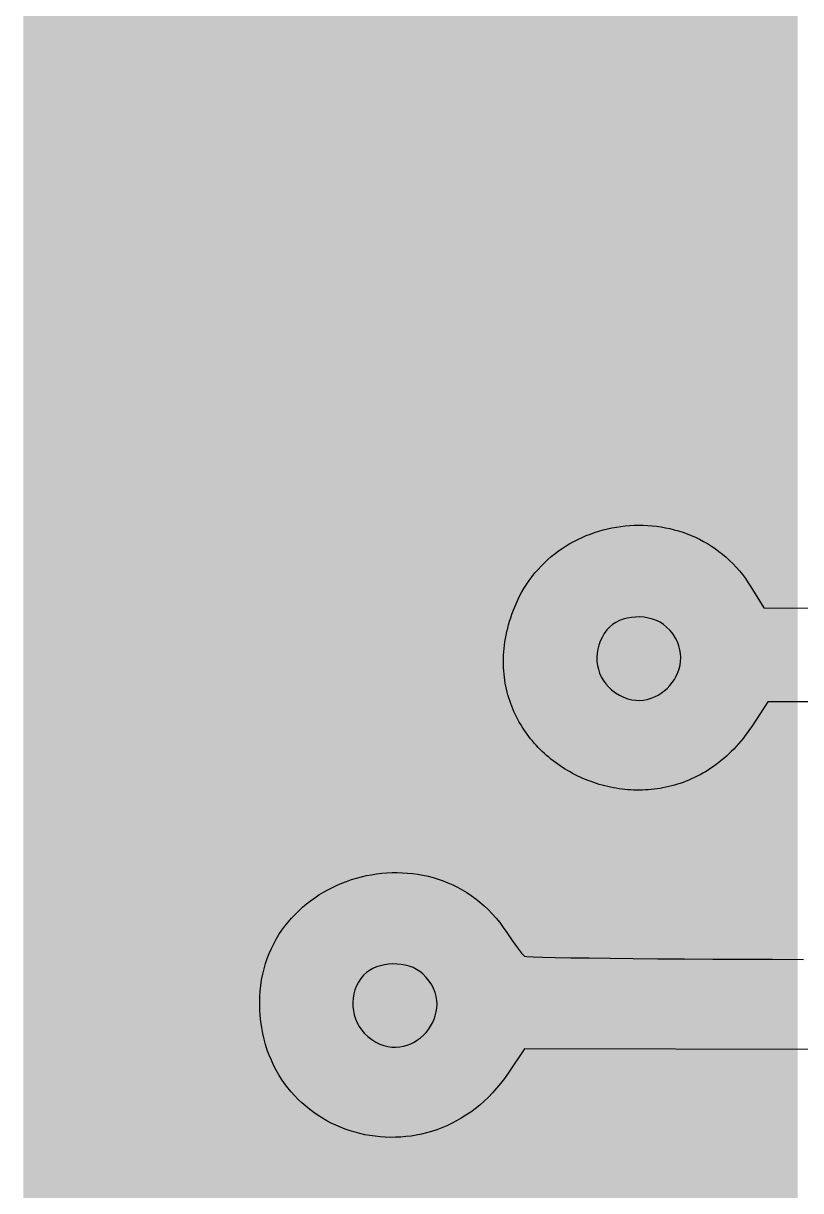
# Model space of a CAD drawing. Header units: inches. Extents: x -14 to 338, y 0 to 125.
# Drawn here: x 11.709 to 14.721, y 54.718 to 59.243 of the extents above; entities that cross this region are included whole.
import ezdxf

# ---------------------------------------------------------------- set-up
doc = ezdxf.new("R2010")
doc.units = ezdxf.units.IN
doc.layers.add('Bottom Layer', color=5, linetype='Continuous')
doc.layers.add('Top Overlay', color=2, linetype='Continuous')

# ---------------------------------------------------------------- blocks, each defined once
blk = doc.blocks.new('IMPORTED_IMAGE_B_3')
at = {"layer": 'Top Overlay'}
for p, q in [((1.2647, -7.6039), (1.281, -7.5975)), ((1.281, -7.5975), (1.2974, -7.5917)), ((1.2974, -7.5917), (1.314, -7.5864)), ((1.314, -7.5864), (1.3308, -7.5817)), ((1.3308, -7.5817), (1.3477, -7.5775)), ((1.3477, -7.5775), (1.3647, -7.5738)), ((1.3647, -7.5738), (1.3819, -7.5707)), ((1.3819, -7.5707), (1.3991, -7.5681)), ((1.3991, -7.5681), (1.4164, -7.5661)), ((1.4164, -7.5661), (1.4337, -7.5647)), ((1.4337, -7.5647), (1.4511, -7.5638)), ((1.4511, -7.5638), (1.4685, -7.5634)), ((1.4685, -7.5634), (1.4858, -7.5636)), ((1.4858, -7.5636), (1.5032, -7.5644)), ((1.5032, -7.5644), (1.5206, -7.5657)), ((1.5206, -7.5657), (1.5378, -7.5676)), ((1.5378, -7.5676), (1.5551, -7.5701)), ((1.5551, -7.5701), (1.5722, -7.5731)), ((1.5722, -7.5731), (1.5892, -7.5767)), ((1.5892, -7.5767), (1.6061, -7.5809)), ((1.6061, -7.5809), (1.6229, -7.5856)), ((1.6229, -7.5856), (1.6395, -7.5909)), ((1.6395, -7.5909), (1.656, -7.5968)), ((1.656, -7.5968), (1.6722, -7.6032)), ((1.1721, -7.6533), (1.1868, -7.6437)), ((1.1868, -7.6437), (1.2019, -7.6347)), ((1.2019, -7.6347), (1.2172, -7.6262)), ((1.2172, -7.6262), (1.2328, -7.6182)), ((1.2328, -7.6182), (1.2487, -7.6108)), ((1.2487, -7.6108), (1.2647, -7.6039)), ((1.6722, -7.6032), (1.6883, -7.6103)), ((1.6883, -7.6103), (1.7041, -7.6179)), ((1.7041, -7.6179), (1.7197, -7.6261)), ((1.7197, -7.6261), (1.735, -7.6348)), ((1.735, -7.6348), (1.7501, -7.6442)), ((1.7501, -7.6442), (1.7649, -7.6541)), ((1.1162, -7.6967), (1.1297, -7.6851)), ((1.1297, -7.6851), (1.1435, -7.6739)), ((1.1435, -7.6739), (1.1576, -7.6633)), ((1.1576, -7.6633), (1.1721, -7.6533)), ((1.7649, -7.6541), (1.7793, -7.6647)), ((1.7793, -7.6647), (1.7935, -7.6758)), ((1.7935, -7.6758), (1.8073, -7.6875)), ((1.8073, -7.6875), (1.8207, -7.6998)), ((1.0664, -7.7485), (1.0782, -7.7348)), ((1.0782, -7.7348), (1.0905, -7.7216)), ((1.0905, -7.7216), (1.1032, -7.7089)), ((1.1032, -7.7089), (1.1162, -7.6967)), ((1.8207, -7.6998), (1.8338, -7.7127)), ((1.8338, -7.7127), (1.8465, -7.7262)), ((1.8465, -7.7262), (1.8587, -7.7403)), ((1.0336, -7.7927), (1.0441, -7.7775)), ((1.0441, -7.7775), (1.055, -7.7627)), ((1.055, -7.7627), (1.0664, -7.7485)), ((1.8587, -7.7403), (1.8706, -7.755)), ((1.8706, -7.755), (1.882, -7.7703)), ((1.882, -7.7703), (1.8929, -7.7862)), ((1.0053, -7.8415), (1.0142, -7.8248)), ((1.0142, -7.8248), (1.0237, -7.8085)), ((1.0237, -7.8085), (1.0336, -7.7927)), ((1.8929, -7.7862), (1.9034, -7.8027)), ((1.9034, -7.8027), (1.9525, -7.8835)), ((0.9891, -7.8766), (0.9969, -7.8588)), ((0.9969, -7.8588), (1.0053, -7.8415)), ((0.9723, -7.9222), (0.9769, -7.9086)), ((0.9769, -7.9086), (0.9819, -7.8949)), ((0.9819, -7.8949), (0.9891, -7.8766)), ((1.9525, -7.8835), (3.0152, -7.8887)), ((0.9576, -7.9759), (0.9608, -7.9626)), ((0.9608, -7.9626), (0.9643, -7.9492)), ((0.9643, -7.9492), (0.9681, -7.9357)), ((0.9681, -7.9357), (0.9723, -7.9222)), ((1.3552, -7.9581), (1.3453, -7.9691)), ((1.3667, -7.9485), (1.3552, -7.9581)), ((1.3552, -7.9581), (1.3552, -7.9581)), ((1.3795, -7.9403), (1.3667, -7.9485)), ((1.3667, -7.9485), (1.3667, -7.9485)), ((1.3934, -7.9333), (1.3795, -7.9403)), ((1.3795, -7.9403), (1.3795, -7.9403)), ((1.4082, -7.9277), (1.3934, -7.9333)), ((1.3934, -7.9333), (1.3934, -7.9333)), ((1.4238, -7.9235), (1.4082, -7.9277)), ((1.4082, -7.9277), (1.4082, -7.9277)), ((1.4399, -7.9207), (1.4238, -7.9235)), ((1.4238, -7.9235), (1.4238, -7.9235)), ((1.4563, -7.9192), (1.4399, -7.9207)), ((1.4399, -7.9207), (1.4399, -7.9207)), ((1.4729, -7.9191), (1.4563, -7.9192)), ((1.4563, -7.9192), (1.4563, -7.9192)), ((1.4894, -7.9204), (1.4729, -7.9191)), ((1.4729, -7.9191), (1.4729, -7.9191)), ((1.5057, -7.9231), (1.4894, -7.9204)), ((1.4894, -7.9204), (1.4894, -7.9204)), ((1.5216, -7.9272), (1.5057, -7.9231)), ((1.5057, -7.9231), (1.5057, -7.9231)), ((1.5368, -7.9328), (1.5216, -7.9272)), ((1.5216, -7.9272), (1.5216, -7.9272)), ((1.5511, -7.9397), (1.5368, -7.9328)), ((1.5368, -7.9328), (1.5368, -7.9328)), ((1.5644, -7.9482), (1.5511, -7.9397)), ((1.5511, -7.9397), (1.5511, -7.9397)), ((1.5765, -7.958), (1.5644, -7.9482)), ((1.5644, -7.9482), (1.5644, -7.9482)), ((1.59, -7.9719), (1.5765, -7.958)), ((1.5765, -7.958), (1.5765, -7.958)), ((0.9502, -8.0153), (0.9523, -8.0022)), ((0.9523, -8.0022), (0.9548, -7.9891)), ((0.9548, -7.9891), (0.9576, -7.9759)), ((1.3264, -7.9981), (1.3193, -8.0132)), ((1.3351, -7.9833), (1.3264, -7.9981)), ((1.3264, -7.9981), (1.3264, -7.9981)), ((1.3453, -7.9691), (1.3351, -7.9833)), ((1.3351, -7.9833), (1.3351, -7.9833)), ((1.3453, -7.9691), (1.3453, -7.9691)), ((1.6014, -7.9861), (1.59, -7.9719)), ((1.59, -7.9719), (1.59, -7.9719)), ((1.6109, -8.0007), (1.6014, -7.9861)), ((1.6014, -7.9861), (1.6014, -7.9861)), ((1.6185, -8.0156), (1.6109, -8.0007)), ((1.6109, -8.0007), (1.6109, -8.0007)), ((0.945, -8.0665), (0.9458, -8.0538)), ((0.9458, -8.0538), (0.9469, -8.0411)), ((0.9469, -8.0411), (0.9484, -8.0282)), ((0.9484, -8.0282), (0.9502, -8.0153)), ((1.3096, -8.0442), (1.3071, -8.0599)), ((1.3137, -8.0286), (1.3096, -8.0442)), ((1.3096, -8.0442), (1.3096, -8.0442)), ((1.3193, -8.0132), (1.3137, -8.0286)), ((1.3137, -8.0286), (1.3137, -8.0286)), ((1.3193, -8.0132), (1.3193, -8.0132)), ((1.6243, -8.0307), (1.6185, -8.0156)), ((1.6185, -8.0156), (1.6185, -8.0156)), ((1.6283, -8.0459), (1.6243, -8.0307)), ((1.6243, -8.0307), (1.6243, -8.0307)), ((1.6307, -8.0611), (1.6283, -8.0459)), ((1.6283, -8.0459), (1.6283, -8.0459)), ((0.9443, -8.0915), (0.9445, -8.0791)), ((0.9444, -8.1039), (0.9443, -8.0915)), ((0.9445, -8.0791), (0.945, -8.0665)), ((1.3071, -8.0599), (1.3061, -8.0757)), ((1.3061, -8.0757), (1.3061, -8.0757)), ((1.3061, -8.0757), (1.3066, -8.0913)), ((1.3066, -8.0913), (1.3066, -8.0913)), ((1.3066, -8.0913), (1.3085, -8.1067)), ((1.3071, -8.0599), (1.3071, -8.0599)), ((1.6285, -8.106), (1.6307, -8.0912)), ((1.6315, -8.0762), (1.6307, -8.0611)), ((1.6307, -8.0611), (1.6307, -8.0611)), ((1.6307, -8.0912), (1.6315, -8.0762)), ((1.6307, -8.0912), (1.6307, -8.0912)), ((1.6315, -8.0762), (1.6315, -8.0762)), ((0.9449, -8.1161), (0.9444, -8.1039)), ((0.9456, -8.1283), (0.9449, -8.1161)), ((0.9466, -8.1403), (0.9456, -8.1283)), ((0.948, -8.1523), (0.9466, -8.1403)), ((1.3085, -8.1067), (1.3085, -8.1067)), ((1.3085, -8.1067), (1.312, -8.1219)), ((1.312, -8.1219), (1.312, -8.1219)), ((1.312, -8.1219), (1.3169, -8.1366)), ((1.3169, -8.1366), (1.3169, -8.1366)), ((1.3169, -8.1366), (1.3233, -8.1509)), ((1.6139, -8.1481), (1.62, -8.1345)), ((1.62, -8.1345), (1.6249, -8.1204)), ((1.62, -8.1345), (1.62, -8.1345)), ((1.6249, -8.1204), (1.6285, -8.106)), ((1.6249, -8.1204), (1.6249, -8.1204)), ((1.6285, -8.106), (1.6285, -8.106)), ((0.9496, -8.1641), (0.948, -8.1523)), ((0.9515, -8.1758), (0.9496, -8.1641)), ((0.9536, -8.1873), (0.9515, -8.1758)), ((0.9561, -8.1988), (0.9536, -8.1873)), ((1.3233, -8.1509), (1.3233, -8.1509)), ((1.3233, -8.1509), (1.3312, -8.1646)), ((1.3312, -8.1646), (1.3312, -8.1646)), ((1.3312, -8.1646), (1.3405, -8.1776)), ((1.3405, -8.1776), (1.3405, -8.1776)), ((1.3405, -8.1776), (1.3513, -8.1898)), ((1.5787, -8.1958), (1.589, -8.185)), ((1.589, -8.185), (1.5983, -8.1734)), ((1.589, -8.185), (1.589, -8.185)), ((1.5983, -8.1734), (1.6067, -8.161)), ((1.5983, -8.1734), (1.5983, -8.1734)), ((1.6067, -8.161), (1.6139, -8.1481)), ((1.6067, -8.161), (1.6067, -8.161)), ((1.6139, -8.1481), (1.6139, -8.1481)), ((0.9588, -8.2101), (0.9561, -8.1988)), ((0.9618, -8.2213), (0.9588, -8.2101)), ((0.9651, -8.2324), (0.9618, -8.2213)), ((0.9686, -8.2434), (0.9651, -8.2324)), ((1.3513, -8.1898), (1.3513, -8.1898)), ((1.3513, -8.1898), (1.3635, -8.2012)), ((1.3635, -8.2012), (1.3635, -8.2012)), ((1.3635, -8.2012), (1.3788, -8.2129)), ((1.3788, -8.2129), (1.3788, -8.2129)), ((1.3788, -8.2129), (1.3943, -8.2225)), ((1.3943, -8.2225), (1.3943, -8.2225)), ((1.3943, -8.2225), (1.41, -8.2301)), ((1.41, -8.2301), (1.41, -8.2301)), ((1.41, -8.2301), (1.4256, -8.2358)), ((1.5017, -8.2384), (1.516, -8.2344)), ((1.516, -8.2344), (1.5298, -8.229)), ((1.516, -8.2344), (1.516, -8.2344)), ((1.5298, -8.229), (1.5431, -8.2223)), ((1.5298, -8.229), (1.5298, -8.229)), ((1.5431, -8.2223), (1.5557, -8.2145)), ((1.5431, -8.2223), (1.5431, -8.2223)), ((1.5557, -8.2145), (1.5676, -8.2057)), ((1.5557, -8.2145), (1.5557, -8.2145)), ((1.5676, -8.2057), (1.5787, -8.1958)), ((1.5676, -8.2057), (1.5676, -8.2057)), ((1.5787, -8.1958), (1.5787, -8.1958)), ((0.9723, -8.2542), (0.9686, -8.2434)), ((0.9763, -8.2649), (0.9723, -8.2542)), ((0.9806, -8.2755), (0.9763, -8.2649)), ((0.9851, -8.2859), (0.9806, -8.2755)), ((1.4256, -8.2358), (1.4256, -8.2358)), ((1.4256, -8.2358), (1.4412, -8.2397)), ((1.4412, -8.2397), (1.4412, -8.2397)), ((1.4412, -8.2397), (1.4567, -8.2418)), ((1.4567, -8.2418), (1.4567, -8.2418)), ((1.4567, -8.2418), (1.472, -8.2422)), ((1.472, -8.2422), (1.487, -8.2411)), ((1.472, -8.2422), (1.472, -8.2422)), ((1.487, -8.2411), (1.5017, -8.2384)), ((1.487, -8.2411), (1.487, -8.2411)), ((1.5017, -8.2384), (1.5017, -8.2384)), ((1.969, -8.2482), (1.9062, -8.3432)), ((3.7236, -8.2482), (1.969, -8.2482)), ((0.9899, -8.2962), (0.9851, -8.2859)), ((0.9948, -8.3063), (0.9899, -8.2962)), ((1, -8.3163), (0.9948, -8.3063)), ((1.0055, -8.3262), (1, -8.3163)), ((1.0111, -8.3359), (1.0055, -8.3262)), ((1.017, -8.3455), (1.0111, -8.3359)), ((1.0231, -8.3549), (1.017, -8.3455)), ((1.0294, -8.3642), (1.0231, -8.3549)), ((1.0359, -8.3733), (1.0294, -8.3642)), ((1.8897, -8.3671), (1.8812, -8.3785)), ((1.898, -8.3553), (1.8897, -8.3671)), ((1.9062, -8.3432), (1.898, -8.3553)), ((1.0425, -8.3822), (1.0359, -8.3733)), ((1.0494, -8.391), (1.0425, -8.3822)), ((1.0565, -8.3996), (1.0494, -8.391)), ((1.0638, -8.4081), (1.0565, -8.3996)), ((1.0712, -8.4164), (1.0638, -8.4081)), ((1.8547, -8.411), (1.8456, -8.4211)), ((1.8637, -8.4005), (1.8547, -8.411)), ((1.8725, -8.3897), (1.8637, -8.4005)), ((1.8812, -8.3785), (1.8725, -8.3897)), ((1.0789, -8.4246), (1.0712, -8.4164)), ((1.0867, -8.4325), (1.0789, -8.4246)), ((1.0947, -8.4403), (1.0867, -8.4325)), ((1.1028, -8.448), (1.0947, -8.4403)), ((1.1111, -8.4554), (1.1028, -8.448)), ((1.1196, -8.4627), (1.1111, -8.4554)), ((1.8079, -8.4586), (1.7982, -8.4672)), ((1.8175, -8.4497), (1.8079, -8.4586)), ((1.827, -8.4405), (1.8175, -8.4497)), ((1.8364, -8.431), (1.827, -8.4405)), ((1.8456, -8.4211), (1.8364, -8.431)), ((1.1282, -8.4698), (1.1196, -8.4627)), ((1.137, -8.4767), (1.1282, -8.4698)), ((1.1459, -8.4834), (1.137, -8.4767)), ((1.1549, -8.49), (1.1459, -8.4834)), ((1.1641, -8.4963), (1.1549, -8.49)), ((1.1735, -8.5025), (1.1641, -8.4963)), ((1.1829, -8.5085), (1.1735, -8.5025)), ((1.7478, -8.5056), (1.7375, -8.5123)), ((1.7581, -8.4985), (1.7478, -8.5056)), ((1.7683, -8.4911), (1.7581, -8.4985)), ((1.7783, -8.4835), (1.7683, -8.4911)), ((1.7883, -8.4755), (1.7783, -8.4835)), ((1.7982, -8.4672), (1.7883, -8.4755)), ((1.1925, -8.5143), (1.1829, -8.5085)), ((1.2022, -8.5199), (1.1925, -8.5143)), ((1.212, -8.5253), (1.2022, -8.5199)), ((1.2219, -8.5305), (1.212, -8.5253)), ((1.232, -8.5355), (1.2219, -8.5305)), ((1.2421, -8.5402), (1.232, -8.5355)), ((1.2523, -8.5448), (1.2421, -8.5402)), ((1.2627, -8.5492), (1.2523, -8.5448)), ((1.2731, -8.5534), (1.2627, -8.5492)), ((1.6626, -8.5515), (1.6517, -8.5559)), ((1.6735, -8.5468), (1.6626, -8.5515)), ((1.6844, -8.5418), (1.6735, -8.5468)), ((1.6952, -8.5364), (1.6844, -8.5418)), ((1.7059, -8.5309), (1.6952, -8.5364)), ((1.7165, -8.525), (1.7059, -8.5309)), ((1.727, -8.5188), (1.7165, -8.525)), ((1.7375, -8.5123), (1.727, -8.5188)), ((1.2836, -8.5573), (1.2731, -8.5534)), ((1.2942, -8.5611), (1.2836, -8.5573)), ((1.3049, -8.5646), (1.2942, -8.5611)), ((1.3156, -8.5679), (1.3049, -8.5646)), ((1.3264, -8.571), (1.3156, -8.5679)), ((1.3373, -8.5739), (1.3264, -8.571)), ((1.3483, -8.5765), (1.3373, -8.5739)), ((1.3593, -8.5789), (1.3483, -8.5765)), ((1.3703, -8.5811), (1.3593, -8.5789)), ((1.3814, -8.5831), (1.3703, -8.5811)), ((1.3926, -8.5848), (1.3814, -8.5831)), ((1.4038, -8.5863), (1.3926, -8.5848)), ((1.415, -8.5876), (1.4038, -8.5863)), ((1.4262, -8.5886), (1.415, -8.5876)), ((1.4375, -8.5894), (1.4262, -8.5886)), ((1.4488, -8.5899), (1.4375, -8.5894)), ((1.4602, -8.5902), (1.4488, -8.5899)), ((1.4715, -8.5903), (1.4602, -8.5902)), ((1.4829, -8.5901), (1.4715, -8.5903)), ((1.4942, -8.5896), (1.4829, -8.5901)), ((1.5056, -8.5889), (1.4942, -8.5896)), ((1.517, -8.588), (1.5056, -8.5889)), ((1.5283, -8.5868), (1.517, -8.588)), ((1.5397, -8.5853), (1.5283, -8.5868)), ((1.551, -8.5836), (1.5397, -8.5853)), ((1.5623, -8.5816), (1.551, -8.5836)), ((1.5736, -8.5793), (1.5623, -8.5816)), ((1.5849, -8.5768), (1.5736, -8.5793)), ((1.5961, -8.574), (1.5849, -8.5768)), ((1.6073, -8.5709), (1.5961, -8.574)), ((1.6185, -8.5676), (1.6073, -8.5709)), ((1.6296, -8.564), (1.6185, -8.5676)), ((1.6407, -8.5601), (1.6296, -8.564)), ((1.6517, -8.5559), (1.6407, -8.5601)), ((0.453, -8.915), (0.4729, -8.9126)), ((0.4729, -8.9126), (0.4929, -8.9109)), ((0.4929, -8.9109), (0.5129, -8.91)), ((0.5129, -8.91), (0.5329, -8.9098)), ((0.5329, -8.9098), (0.553, -8.9103)), ((0.553, -8.9103), (0.573, -8.9115)), ((0.573, -8.9115), (0.5929, -8.9136)), ((0.5929, -8.9136), (0.6128, -8.9163)), ((0.2817, -8.9673), (0.2998, -8.9589)), ((0.2998, -8.9589), (0.3182, -8.951)), ((0.3182, -8.951), (0.3368, -8.9438)), ((0.3368, -8.9438), (0.3557, -8.9373)), ((0.3557, -8.9373), (0.3748, -8.9315)), ((0.3748, -8.9315), (0.3941, -8.9263)), ((0.3941, -8.9263), (0.4136, -8.9218)), ((0.4136, -8.9218), (0.4333, -8.9181)), ((0.4333, -8.9181), (0.453, -8.915)), ((0.6128, -8.9163), (0.6326, -8.9199)), ((0.6326, -8.9199), (0.6523, -8.9242)), ((0.6523, -8.9242), (0.6718, -8.9293)), ((0.6718, -8.9293), (0.6912, -8.9351)), ((0.6912, -8.9351), (0.7103, -8.9418)), ((0.7103, -8.9418), (0.7293, -8.9493)), ((0.7293, -8.9493), (0.7479, -8.9575)), ((0.7479, -8.9575), (0.7663, -8.9666)), ((0.213, -9.0076), (0.2296, -8.9966)), ((0.2296, -8.9966), (0.2466, -8.9862)), ((0.2466, -8.9862), (0.264, -8.9765)), ((0.264, -8.9765), (0.2817, -8.9673)), ((0.7663, -8.9666), (0.7845, -8.9765)), ((0.7845, -8.9765), (0.8022, -8.9873)), ((0.8022, -8.9873), (0.8197, -8.9988)), ((0.8197, -8.9988), (0.8367, -9.0112)), ((0.1512, -9.0577), (0.1659, -9.0443)), ((0.1659, -9.0443), (0.1812, -9.0315)), ((0.1812, -9.0315), (0.1969, -9.0193)), ((0.1969, -9.0193), (0.213, -9.0076)), ((0.8367, -9.0112), (0.8534, -9.0245)), ((0.8534, -9.0245), (0.8697, -9.0386)), ((0.8697, -9.0386), (0.8855, -9.0536)), ((0.1102, -9.1015), (0.1233, -9.0863)), ((0.1233, -9.0863), (0.137, -9.0718)), ((0.137, -9.0718), (0.1512, -9.0577)), ((0.8855, -9.0536), (0.9008, -9.0695)), ((0.9008, -9.0695), (0.9156, -9.0862)), ((0.9156, -9.0862), (0.9299, -9.1039)), ((0.0747, -9.1503), (0.0859, -9.1335)), ((0.0859, -9.1335), (0.0978, -9.1172)), ((0.0978, -9.1172), (0.1102, -9.1015)), ((0.9299, -9.1039), (0.9437, -9.1224)), ((0.9437, -9.1224), (0.9568, -9.1418)), ((0.0544, -9.1856), (0.0642, -9.1677)), ((0.0642, -9.1677), (0.0747, -9.1503)), ((0.9568, -9.1418), (0.978, -9.1732)), ((0.978, -9.1732), (0.9981, -9.201)), ((0.0294, -9.2425), (0.037, -9.223)), ((0.037, -9.223), (0.0453, -9.204)), ((0.0453, -9.204), (0.0544, -9.1856)), ((0.9981, -9.201), (1.0148, -9.222)), ((1.0148, -9.222), (1.0259, -9.2334)), ((0.0167, -9.2829), (0.0227, -9.2624)), ((0.0227, -9.2624), (0.0294, -9.2425)), ((0.4674, -9.271), (0.4524, -9.2758)), ((0.483, -9.2675), (0.4674, -9.271)), ((0.4674, -9.271), (0.4674, -9.271)), ((0.4991, -9.2652), (0.483, -9.2675)), ((0.483, -9.2675), (0.483, -9.2675)), ((0.5154, -9.2642), (0.4991, -9.2652)), ((0.4991, -9.2652), (0.4991, -9.2652)), ((0.5318, -9.2645), (0.5154, -9.2642)), ((0.5154, -9.2642), (0.5154, -9.2642)), ((0.5481, -9.266), (0.5318, -9.2645)), ((0.5318, -9.2645), (0.5318, -9.2645)), ((0.564, -9.2688), (0.5481, -9.266)), ((0.5481, -9.266), (0.5481, -9.266)), ((0.5794, -9.2729), (0.564, -9.2688)), ((0.564, -9.2688), (0.564, -9.2688)), ((0.5941, -9.2783), (0.5794, -9.2729)), ((0.5794, -9.2729), (0.5794, -9.2729)), ((1.0259, -9.2334), (1.0354, -9.2348)), ((1.0354, -9.2348), (1.059, -9.2362)), ((1.059, -9.2362), (1.096, -9.2375)), ((1.096, -9.2375), (1.1452, -9.2387)), ((1.1452, -9.2387), (1.2058, -9.2399)), ((1.2058, -9.2399), (1.2768, -9.2409)), ((1.2768, -9.2409), (1.3573, -9.2419)), ((1.3573, -9.2419), (1.4464, -9.2428)), ((1.4464, -9.2428), (1.543, -9.2436)), ((1.543, -9.2436), (1.6463, -9.2443)), ((1.6463, -9.2443), (1.7553, -9.2449)), ((1.7553, -9.2449), (1.8691, -9.2455)), ((1.8691, -9.2455), (1.9867, -9.2459)), ((1.9867, -9.2459), (2.1072, -9.2463)), ((0.0075, -9.3253), (0.0117, -9.3039)), ((0.0117, -9.3039), (0.0167, -9.2829)), ((0.3917, -9.3204), (0.3824, -9.3343)), ((0.4025, -9.3075), (0.3917, -9.3204)), ((0.3917, -9.3204), (0.3917, -9.3204)), ((0.4131, -9.2977), (0.4025, -9.3075)), ((0.4025, -9.3075), (0.4025, -9.3075)), ((0.425, -9.2892), (0.4131, -9.2977)), ((0.4131, -9.2977), (0.4131, -9.2977)), ((0.4382, -9.2819), (0.425, -9.2892)), ((0.425, -9.2892), (0.425, -9.2892)), ((0.4524, -9.2758), (0.4382, -9.2819)), ((0.4382, -9.2819), (0.4382, -9.2819)), ((0.4524, -9.2758), (0.4524, -9.2758)), ((0.6078, -9.285), (0.5941, -9.2783)), ((0.5941, -9.2783), (0.5941, -9.2783)), ((0.6205, -9.293), (0.6078, -9.285)), ((0.6078, -9.285), (0.6078, -9.285)), ((0.6319, -9.3023), (0.6205, -9.293)), ((0.6205, -9.293), (0.6205, -9.293)), ((0.6454, -9.3161), (0.6319, -9.3023)), ((0.6319, -9.3023), (0.6319, -9.3023)), ((0.6568, -9.3303), (0.6454, -9.3161)), ((0.6454, -9.3161), (0.6454, -9.3161)), ((0.0018, -9.3697), (0.0042, -9.3473)), ((0.0042, -9.3473), (0.0075, -9.3253)), ((0.3688, -9.3642), (0.3644, -9.38)), ((0.3748, -9.349), (0.3688, -9.3642)), ((0.3688, -9.3642), (0.3688, -9.3642)), ((0.3824, -9.3343), (0.3748, -9.349)), ((0.3748, -9.349), (0.3748, -9.349)), ((0.3824, -9.3343), (0.3824, -9.3343)), ((0.6663, -9.3449), (0.6568, -9.3303)), ((0.6568, -9.3303), (0.6568, -9.3303)), ((0.6739, -9.3598), (0.6663, -9.3449)), ((0.6663, -9.3449), (0.6663, -9.3449)), ((0.6797, -9.3749), (0.6739, -9.3598)), ((0.6739, -9.3598), (0.6739, -9.3598)), ((0, -9.4158), (0.0004, -9.3925)), ((0.0004, -9.3925), (0.0018, -9.3697)), ((0.3616, -9.3962), (0.3604, -9.4125)), ((0.3644, -9.38), (0.3616, -9.3962)), ((0.3616, -9.3962), (0.3616, -9.3962)), ((0.3644, -9.38), (0.3644, -9.38)), ((0.6837, -9.3901), (0.6797, -9.3749)), ((0.6797, -9.3749), (0.6797, -9.3749)), ((0.6861, -9.4053), (0.6837, -9.3901)), ((0.6837, -9.3901), (0.6837, -9.3901)), ((0.6869, -9.4204), (0.6861, -9.4053)), ((0.6861, -9.4053), (0.6861, -9.4053)), ((0.0006, -9.4404), (0, -9.4158)), ((0.002, -9.4644), (0.0006, -9.4404)), ((0.3604, -9.4125), (0.3604, -9.4125)), ((0.3604, -9.4125), (0.3607, -9.4289)), ((0.3607, -9.4289), (0.3607, -9.4289)), ((0.3607, -9.4289), (0.3627, -9.4452)), ((0.3627, -9.4452), (0.3627, -9.4452)), ((0.3627, -9.4452), (0.3661, -9.4614)), ((0.6803, -9.4647), (0.6839, -9.4502)), ((0.6839, -9.4502), (0.6861, -9.4354)), ((0.6839, -9.4502), (0.6839, -9.4502)), ((0.6861, -9.4354), (0.6869, -9.4204)), ((0.6861, -9.4354), (0.6861, -9.4354)), ((0.6869, -9.4204), (0.6869, -9.4204)), ((0.0045, -9.4879), (0.002, -9.4644)), ((0.0078, -9.5109), (0.0045, -9.4879)), ((0.3661, -9.4614), (0.3661, -9.4614)), ((0.3661, -9.4614), (0.3711, -9.4771)), ((0.3711, -9.4771), (0.3711, -9.4771)), ((0.3711, -9.4771), (0.3776, -9.4923)), ((0.3776, -9.4923), (0.3776, -9.4923)), ((0.3776, -9.4923), (0.3857, -9.5069)), ((0.6621, -9.5053), (0.6693, -9.4923)), ((0.6693, -9.4923), (0.6754, -9.4787)), ((0.6693, -9.4923), (0.6693, -9.4923)), ((0.6754, -9.4787), (0.6803, -9.4647)), ((0.6754, -9.4787), (0.6754, -9.4787)), ((0.6803, -9.4647), (0.6803, -9.4647)), ((0.0119, -9.5334), (0.0078, -9.5109)), ((0.017, -9.5554), (0.0119, -9.5334)), ((0.3857, -9.5069), (0.3857, -9.5069)), ((0.3857, -9.5069), (0.3953, -9.5207)), ((0.3953, -9.5207), (0.3953, -9.5207)), ((0.3953, -9.5207), (0.4064, -9.5336)), ((0.4064, -9.5336), (0.4064, -9.5336)), ((0.4064, -9.5336), (0.4189, -9.5454)), ((0.4189, -9.5454), (0.4189, -9.5454)), ((0.4189, -9.5454), (0.4342, -9.5571)), ((0.623, -9.5499), (0.6341, -9.54)), ((0.6341, -9.54), (0.6444, -9.5292)), ((0.6341, -9.54), (0.6341, -9.54)), ((0.6444, -9.5292), (0.6537, -9.5176)), ((0.6444, -9.5292), (0.6444, -9.5292)), ((0.6537, -9.5176), (0.6621, -9.5053)), ((0.6537, -9.5176), (0.6537, -9.5176)), ((0.6621, -9.5053), (0.6621, -9.5053)), ((0.0228, -9.5767), (0.017, -9.5554)), ((0.0295, -9.5976), (0.0228, -9.5767)), ((0.4342, -9.5571), (0.4342, -9.5571)), ((0.4342, -9.5571), (0.4497, -9.5667)), ((0.4497, -9.5667), (0.4497, -9.5667)), ((0.4497, -9.5667), (0.4654, -9.5744)), ((0.4654, -9.5744), (0.4654, -9.5744)), ((0.4654, -9.5744), (0.481, -9.5801)), ((0.481, -9.5801), (0.481, -9.5801)), ((0.481, -9.5801), (0.4966, -9.5839)), ((0.4966, -9.5839), (0.4966, -9.5839)), ((0.4966, -9.5839), (0.5121, -9.586)), ((0.5121, -9.586), (0.5121, -9.586)), ((0.5121, -9.586), (0.5274, -9.5865)), ((0.5274, -9.5865), (0.5424, -9.5853)), ((0.5274, -9.5865), (0.5274, -9.5865)), ((0.5424, -9.5853), (0.5571, -9.5827)), ((0.5424, -9.5853), (0.5424, -9.5853)), ((0.5571, -9.5827), (0.5714, -9.5786)), ((0.5571, -9.5827), (0.5571, -9.5827)), ((0.5714, -9.5786), (0.5852, -9.5732)), ((0.5714, -9.5786), (0.5714, -9.5786)), ((0.5852, -9.5732), (0.5985, -9.5666)), ((0.5852, -9.5732), (0.5852, -9.5732)), ((0.5985, -9.5666), (0.6111, -9.5588)), ((0.5985, -9.5666), (0.5985, -9.5666)), ((0.6111, -9.5588), (0.623, -9.5499)), ((0.6111, -9.5588), (0.6111, -9.5588)), ((0.623, -9.5499), (0.623, -9.5499)), ((0.0369, -9.6179), (0.0295, -9.5976)), ((0.0451, -9.6376), (0.0369, -9.6179)), ((0.054, -9.6568), (0.0451, -9.6376)), ((1.0261, -9.5936), (0.9625, -9.6876)), ((2.8789, -9.5976), (1.0261, -9.5936)), ((0.0637, -9.6754), (0.054, -9.6568)), ((0.074, -9.6934), (0.0637, -9.6754)), ((0.0849, -9.7108), (0.074, -9.6934)), ((0.0966, -9.7277), (0.0849, -9.7108)), ((0.1088, -9.7439), (0.0966, -9.7277)), ((0.9333, -9.7273), (0.918, -9.7458)), ((0.9482, -9.7079), (0.9333, -9.7273)), ((0.9625, -9.6876), (0.9482, -9.7079)), ((0.1216, -9.7595), (0.1088, -9.7439)), ((0.135, -9.7745), (0.1216, -9.7595)), ((0.9022, -9.7635), (0.886, -9.7802)), ((0.918, -9.7458), (0.9022, -9.7635)), ((0.149, -9.7889), (0.135, -9.7745)), ((0.1634, -9.8027), (0.149, -9.7889)), ((0.1784, -9.8158), (0.1634, -9.8027)), ((0.1938, -9.8283), (0.1784, -9.8158)), ((0.8524, -9.8109), (0.835, -9.825)), ((0.8694, -9.796), (0.8524, -9.8109)), ((0.886, -9.7802), (0.8694, -9.796)), ((0.2097, -9.8401), (0.1938, -9.8283)), ((0.226, -9.8513), (0.2097, -9.8401)), ((0.2427, -9.8618), (0.226, -9.8513)), ((0.2598, -9.8717), (0.2427, -9.8618)), ((0.7809, -9.862), (0.7623, -9.8726)), ((0.7992, -9.8505), (0.7809, -9.862)), ((0.8173, -9.8382), (0.7992, -9.8505)), ((0.835, -9.825), (0.8173, -9.8382)), ((0.2773, -9.8809), (0.2598, -9.8717)), ((0.2951, -9.8894), (0.2773, -9.8809)), ((0.3132, -9.8972), (0.2951, -9.8894)), ((0.3316, -9.9044), (0.3132, -9.8972)), ((0.3503, -9.9108), (0.3316, -9.9044)), ((0.6856, -9.9067), (0.666, -9.9132)), ((0.7051, -9.8994), (0.6856, -9.9067)), ((0.7244, -9.8913), (0.7051, -9.8994)), ((0.7434, -9.8824), (0.7244, -9.8913)), ((0.7623, -9.8726), (0.7434, -9.8824)), ((0.3692, -9.9165), (0.3503, -9.9108)), ((0.3883, -9.9215), (0.3692, -9.9165)), ((0.4076, -9.9258), (0.3883, -9.9215)), ((0.4271, -9.9294), (0.4076, -9.9258)), ((0.4468, -9.9322), (0.4271, -9.9294)), ((0.4665, -9.9343), (0.4468, -9.9322)), ((0.4864, -9.9357), (0.4665, -9.9343)), ((0.5064, -9.9363), (0.4864, -9.9357)), ((0.5264, -9.9361), (0.5064, -9.9363)), ((0.5464, -9.9352), (0.5264, -9.9361)), ((0.5665, -9.9335), (0.5464, -9.9352)), ((0.5865, -9.931), (0.5665, -9.9335)), ((0.6065, -9.9278), (0.5865, -9.931)), ((0.6264, -9.9237), (0.6065, -9.9278)), ((0.6463, -9.9189), (0.6264, -9.9237)), ((0.666, -9.9132), (0.6463, -9.9189))]:
    blk.add_line(p, q, dxfattribs=at)

msp = doc.modelspace()

# ---------------------------------------------------------------- linework, layer by layer
at = {"layer": 'Bottom Layer', "const_width": 3}
msp.add_lwpolyline([(13.2091, 48.1225), (13.2091, 71.8713)], dxfattribs=at)

# ---------------------------------------------------------------- block references
msp.add_blockref('IMPORTED_IMAGE_B_3', (12.6249, 64.8609))

doc.saveas('drawing.dxf')
